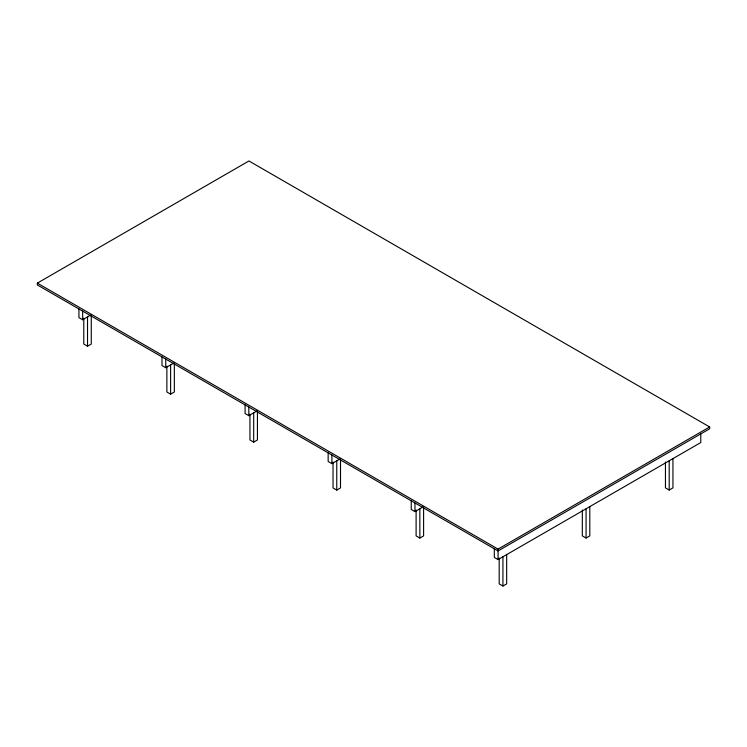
<?xml version="1.0" encoding="UTF-8"?>
<svg xmlns="http://www.w3.org/2000/svg" width="747" height="747" viewBox="0 0 747 747"><rect width="100%" height="100%" fill="white"/><g stroke="black" fill="none" stroke-linecap="round" stroke-linejoin="round"><path stroke-width="1.12" d="M37.35 283.122L248.938 160.969L709.65 426.957L709.65 428.787L498.062 550.941L37.35 284.952L37.35 283.122L498.062 549.12L709.65 426.957M78.921 308.95L78.921 317.596L82.656 319.753L90.723 315.094M83.785 318.157L83.785 344.04L87.53 346.206L91.274 344.04L91.274 315.906M161.996 356.917L161.996 365.563L165.741 367.72L173.808 363.061M166.87 366.123L166.87 392.007L170.605 394.173L174.35 392.007L174.35 363.873M245.081 404.883L245.081 413.53L248.816 415.687L256.884 411.027M249.946 414.09L249.946 439.974L253.691 442.131L257.435 439.974L257.435 410.719M328.157 452.85L328.157 461.497L331.901 463.654L339.969 458.994M333.031 462.057L333.031 487.94L336.766 490.097L340.511 487.94L340.511 459.807M411.242 500.817L411.242 509.463L414.977 511.62L423.596 506.643M416.107 510.024L416.107 535.907L419.851 538.064L423.596 535.907L423.596 507.773M494.318 548.784L494.318 557.421L498.062 559.587L700.779 442.551L700.779 433.904M499.192 557.99L499.192 583.874L502.927 586.031L506.671 583.874L506.671 554.61M582.324 509.996L582.324 535.879L586.068 538.036L589.803 535.879L589.803 506.615M665.456 461.991L665.456 487.875L669.2 490.041L672.944 487.875L672.944 458.621M669.2 460.778L669.2 490.041M586.068 508.782L586.068 538.036M502.927 556.776L502.927 586.031M498.062 549.12L498.062 559.587M419.851 508.81L419.851 538.064M414.977 502.974L414.977 511.62M336.766 460.843L336.766 490.097M331.901 455.016L331.901 463.654M253.691 412.876L253.691 442.131M248.816 407.05L248.816 415.687M170.605 364.909L170.605 394.173M165.741 359.083L165.741 367.72M87.53 316.943L87.53 346.206M82.656 311.116L82.656 319.753"/></g></svg>
